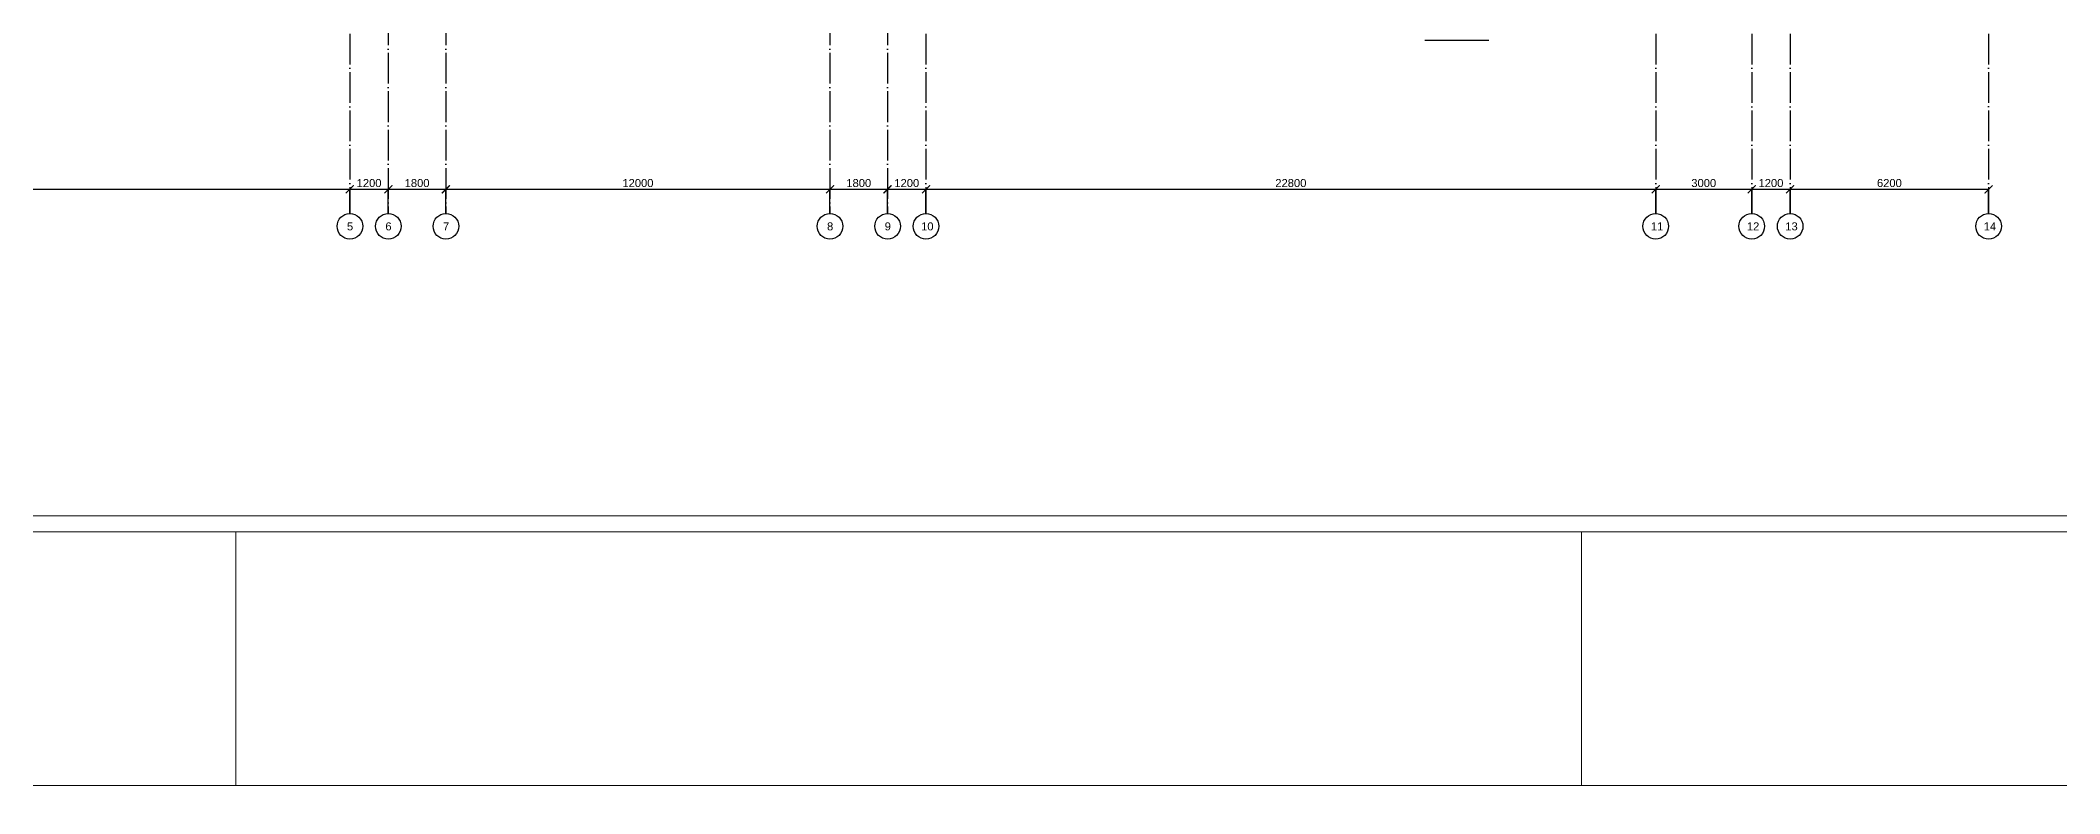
# Model space of a CAD drawing. Header units: millimetres. Extents: x 1982 to 10001982, y -1005230 to 4320529.
# Drawn here: x 2509945 to 2573034, y 1182600 to 1206145 of the extents above; entities that cross this region are included whole.
import ezdxf

# ---------------------------------------------------------------- set-up
doc = ezdxf.new("R2010")
doc.units = ezdxf.units.MM
doc.linetypes.add('ACAD_ISO04W100', pattern=[30, 24, -3, 0, -3])
doc.layers.add('Level 50', color=7, linetype='Continuous', lineweight=0)
for name, color, linetype in [('Окна', 127, 'Continuous'), ('Оси', 30, 'Continuous'), ('Осн надпись', 7, 'Continuous'), ('размеры оси', 163, 'Continuous')]:
    doc.layers.add(name, color=color, linetype=linetype)
doc.styles.get("Standard").update_dxf_attribs({"font": 'arial.ttf'})
doc.dimstyles.new('100', dxfattribs={"dimtxt": 250, "dimasz": 250, "dimexe": 1.25, "dimexo": 0.625, "dimgap": 65, "dimtad": 1, "dimtxsty": 'Standard', "dimblk": 'ARCHTICK', "dimcen": 250, "dimadec": 0, "dimazin": 0, "dimtfac": 1, "dimtmove": 0, "dimatfit": 3, "dimldrblk": 'ARCHTICK', "dimfxl": 1, "dimarcsym": 0})

# ---------------------------------------------------------------- blocks, each defined once
blk = doc.blocks.new('_ArchTick')
at = {"color": 0, "linetype": 'ByBlock', "const_width": 0.15}
blk.add_lwpolyline([(-0.5, -0.5), (0.5, 0.5)], dxfattribs=at)
blk = doc.blocks.new('*D181')
at = {"layer": 'Defpoints', "color": 0, "lineweight": 0, "transparency": 16777216}
for p in [(2519615, 1201491), (2496815, 1200734), (2519615, 1200734)]:
    blk.add_point(p, dxfattribs=at)
at = {"layer": 'размеры оси', "color": 0, "lineweight": -2, "transparency": 16777216}
for p, q in [((2496815, 1200735), (2496815, 1201492)), ((2496815, 1201491), (2519615, 1201491)), ((2519615, 1200735), (2519615, 1201492))]:
    blk.add_line(p, q, dxfattribs=at)
at = {"layer": 'размеры оси', "color": 0, "lineweight": -2, "transparency": 16777216, "xscale": 250, "yscale": 250, "zscale": 250, "rotation": 180}
blk.add_blockref('_ArchTick', (2496815, 1201491), dxfattribs=at)
at = {"layer": 'размеры оси', "color": 0, "lineweight": -2, "transparency": 16777216, "xscale": 250, "yscale": 250, "zscale": 250}
blk.add_blockref('_ArchTick', (2519615, 1201491), dxfattribs=at)
at = {"layer": 'размеры оси', "color": 0, "transparency": 16777216, "insert": (2508215, 1201684), "char_height": 250, "attachment_point": 5}
blk.add_mtext('22800', dxfattribs=at)
blk = doc.blocks.new('*D182')
at = {"layer": 'Defpoints', "color": 0, "lineweight": 0, "transparency": 16777216}
for p in [(2520815, 1201491), (2519615, 1200734), (2520815, 1200734)]:
    blk.add_point(p, dxfattribs=at)
at = {"layer": 'размеры оси', "color": 0, "lineweight": -2, "transparency": 16777216}
for p, q in [((2519615, 1200735), (2519615, 1201492)), ((2519615, 1201491), (2520815, 1201491)), ((2520815, 1200735), (2520815, 1201492))]:
    blk.add_line(p, q, dxfattribs=at)
at = {"layer": 'размеры оси', "color": 0, "lineweight": -2, "transparency": 16777216, "xscale": 250, "yscale": 250, "zscale": 250, "rotation": 180}
blk.add_blockref('_ArchTick', (2519615, 1201491), dxfattribs=at)
at = {"layer": 'размеры оси', "color": 0, "lineweight": -2, "transparency": 16777216, "xscale": 250, "yscale": 250, "zscale": 250}
blk.add_blockref('_ArchTick', (2520815, 1201491), dxfattribs=at)
at = {"layer": 'размеры оси', "color": 0, "transparency": 16777216, "insert": (2520215, 1201684), "char_height": 250, "attachment_point": 5}
blk.add_mtext('1200', dxfattribs=at)
blk = doc.blocks.new('*D183')
at = {"layer": 'Defpoints', "color": 0, "lineweight": 0, "transparency": 16777216}
for p in [(2522615, 1201491), (2520815, 1200734), (2522615, 1200734)]:
    blk.add_point(p, dxfattribs=at)
at = {"layer": 'размеры оси', "color": 0, "lineweight": -2, "transparency": 16777216}
for p, q in [((2520815, 1200735), (2520815, 1201492)), ((2520815, 1201491), (2522615, 1201491)), ((2522615, 1200735), (2522615, 1201492))]:
    blk.add_line(p, q, dxfattribs=at)
at = {"layer": 'размеры оси', "color": 0, "lineweight": -2, "transparency": 16777216, "xscale": 250, "yscale": 250, "zscale": 250, "rotation": 180}
blk.add_blockref('_ArchTick', (2520815, 1201491), dxfattribs=at)
at = {"layer": 'размеры оси', "color": 0, "lineweight": -2, "transparency": 16777216, "xscale": 250, "yscale": 250, "zscale": 250}
blk.add_blockref('_ArchTick', (2522615, 1201491), dxfattribs=at)
at = {"layer": 'размеры оси', "color": 0, "transparency": 16777216, "insert": (2521715, 1201684), "char_height": 250, "attachment_point": 5}
blk.add_mtext('1800', dxfattribs=at)
blk = doc.blocks.new('*D184')
at = {"layer": 'Defpoints', "color": 0, "lineweight": 0, "transparency": 16777216}
for p in [(2534615, 1201491), (2522615, 1200734), (2534615, 1200734)]:
    blk.add_point(p, dxfattribs=at)
at = {"layer": 'размеры оси', "color": 0, "lineweight": -2, "transparency": 16777216}
for p, q in [((2522615, 1200735), (2522615, 1201492)), ((2522615, 1201491), (2534615, 1201491)), ((2534615, 1200735), (2534615, 1201492))]:
    blk.add_line(p, q, dxfattribs=at)
at = {"layer": 'размеры оси', "color": 0, "lineweight": -2, "transparency": 16777216, "xscale": 250, "yscale": 250, "zscale": 250, "rotation": 180}
blk.add_blockref('_ArchTick', (2522615, 1201491), dxfattribs=at)
at = {"layer": 'размеры оси', "color": 0, "lineweight": -2, "transparency": 16777216, "xscale": 250, "yscale": 250, "zscale": 250}
blk.add_blockref('_ArchTick', (2534615, 1201491), dxfattribs=at)
at = {"layer": 'размеры оси', "color": 0, "transparency": 16777216, "insert": (2528615, 1201684), "char_height": 250, "attachment_point": 5}
blk.add_mtext('12000', dxfattribs=at)
blk = doc.blocks.new('*D185')
at = {"layer": 'Defpoints', "color": 0, "lineweight": 0, "transparency": 16777216}
for p in [(2536415, 1201491), (2534615, 1200734), (2536415, 1200734)]:
    blk.add_point(p, dxfattribs=at)
at = {"layer": 'размеры оси', "color": 0, "lineweight": -2, "transparency": 16777216}
for p, q in [((2534615, 1200735), (2534615, 1201492)), ((2534615, 1201491), (2536415, 1201491)), ((2536415, 1200735), (2536415, 1201492))]:
    blk.add_line(p, q, dxfattribs=at)
at = {"layer": 'размеры оси', "color": 0, "lineweight": -2, "transparency": 16777216, "xscale": 250, "yscale": 250, "zscale": 250, "rotation": 180}
blk.add_blockref('_ArchTick', (2534615, 1201491), dxfattribs=at)
at = {"layer": 'размеры оси', "color": 0, "lineweight": -2, "transparency": 16777216, "xscale": 250, "yscale": 250, "zscale": 250}
blk.add_blockref('_ArchTick', (2536415, 1201491), dxfattribs=at)
at = {"layer": 'размеры оси', "color": 0, "transparency": 16777216, "insert": (2535515, 1201684), "char_height": 250, "attachment_point": 5}
blk.add_mtext('1800', dxfattribs=at)
blk = doc.blocks.new('*D186')
at = {"layer": 'Defpoints', "color": 0, "lineweight": 0, "transparency": 16777216}
for p in [(2537615, 1201491), (2536415, 1200734), (2537615, 1200734)]:
    blk.add_point(p, dxfattribs=at)
at = {"layer": 'размеры оси', "color": 0, "lineweight": -2, "transparency": 16777216}
for p, q in [((2536415, 1200735), (2536415, 1201492)), ((2536415, 1201491), (2537615, 1201491)), ((2537615, 1200735), (2537615, 1201492))]:
    blk.add_line(p, q, dxfattribs=at)
at = {"layer": 'размеры оси', "color": 0, "lineweight": -2, "transparency": 16777216, "xscale": 250, "yscale": 250, "zscale": 250, "rotation": 180}
blk.add_blockref('_ArchTick', (2536415, 1201491), dxfattribs=at)
at = {"layer": 'размеры оси', "color": 0, "lineweight": -2, "transparency": 16777216, "xscale": 250, "yscale": 250, "zscale": 250}
blk.add_blockref('_ArchTick', (2537615, 1201491), dxfattribs=at)
at = {"layer": 'размеры оси', "color": 0, "transparency": 16777216, "insert": (2537015, 1201684), "char_height": 250, "attachment_point": 5}
blk.add_mtext('1200', dxfattribs=at)
blk = doc.blocks.new('*D187')
at = {"layer": 'Defpoints', "color": 0, "lineweight": 0, "transparency": 16777216}
for p in [(2560415, 1201491), (2537615, 1200734), (2560415, 1200734)]:
    blk.add_point(p, dxfattribs=at)
at = {"layer": 'размеры оси', "color": 0, "lineweight": -2, "transparency": 16777216}
for p, q in [((2537615, 1200735), (2537615, 1201492)), ((2537615, 1201491), (2560415, 1201491)), ((2560415, 1200735), (2560415, 1201492))]:
    blk.add_line(p, q, dxfattribs=at)
at = {"layer": 'размеры оси', "color": 0, "lineweight": -2, "transparency": 16777216, "xscale": 250, "yscale": 250, "zscale": 250, "rotation": 180}
blk.add_blockref('_ArchTick', (2537615, 1201491), dxfattribs=at)
at = {"layer": 'размеры оси', "color": 0, "lineweight": -2, "transparency": 16777216, "xscale": 250, "yscale": 250, "zscale": 250}
blk.add_blockref('_ArchTick', (2560415, 1201491), dxfattribs=at)
at = {"layer": 'размеры оси', "color": 0, "transparency": 16777216, "insert": (2549015, 1201684), "char_height": 250, "attachment_point": 5}
blk.add_mtext('22800', dxfattribs=at)
blk = doc.blocks.new('*D188')
at = {"layer": 'Defpoints', "color": 0, "lineweight": 0, "transparency": 16777216}
for p in [(2563415, 1201491), (2560415, 1200734), (2563415, 1200734)]:
    blk.add_point(p, dxfattribs=at)
at = {"layer": 'размеры оси', "color": 0, "lineweight": -2, "transparency": 16777216}
for p, q in [((2560415, 1200735), (2560415, 1201492)), ((2560415, 1201491), (2563415, 1201491)), ((2563415, 1200735), (2563415, 1201492))]:
    blk.add_line(p, q, dxfattribs=at)
at = {"layer": 'размеры оси', "color": 0, "lineweight": -2, "transparency": 16777216, "xscale": 250, "yscale": 250, "zscale": 250, "rotation": 180}
blk.add_blockref('_ArchTick', (2560415, 1201491), dxfattribs=at)
at = {"layer": 'размеры оси', "color": 0, "lineweight": -2, "transparency": 16777216, "xscale": 250, "yscale": 250, "zscale": 250}
blk.add_blockref('_ArchTick', (2563415, 1201491), dxfattribs=at)
at = {"layer": 'размеры оси', "color": 0, "transparency": 16777216, "insert": (2561915, 1201684), "char_height": 250, "attachment_point": 5}
blk.add_mtext('3000', dxfattribs=at)
blk = doc.blocks.new('*D189')
at = {"layer": 'Defpoints', "color": 0, "lineweight": 0, "transparency": 16777216}
for p in [(2564615, 1201491), (2563415, 1200734), (2564615, 1200734)]:
    blk.add_point(p, dxfattribs=at)
at = {"layer": 'размеры оси', "color": 0, "lineweight": -2, "transparency": 16777216}
for p, q in [((2563415, 1200735), (2563415, 1201492)), ((2563415, 1201491), (2564615, 1201491)), ((2564615, 1200735), (2564615, 1201492))]:
    blk.add_line(p, q, dxfattribs=at)
at = {"layer": 'размеры оси', "color": 0, "lineweight": -2, "transparency": 16777216, "xscale": 250, "yscale": 250, "zscale": 250, "rotation": 180}
blk.add_blockref('_ArchTick', (2563415, 1201491), dxfattribs=at)
at = {"layer": 'размеры оси', "color": 0, "lineweight": -2, "transparency": 16777216, "xscale": 250, "yscale": 250, "zscale": 250}
blk.add_blockref('_ArchTick', (2564615, 1201491), dxfattribs=at)
at = {"layer": 'размеры оси', "color": 0, "transparency": 16777216, "insert": (2564015, 1201684), "char_height": 250, "attachment_point": 5}
blk.add_mtext('1200', dxfattribs=at)
blk = doc.blocks.new('*D190')
at = {"layer": 'Defpoints', "color": 0, "lineweight": 0, "transparency": 16777216}
for p in [(2570815, 1201491), (2564615, 1200734), (2570815, 1200734)]:
    blk.add_point(p, dxfattribs=at)
at = {"layer": 'размеры оси', "color": 0, "lineweight": -2, "transparency": 16777216}
for p, q in [((2564615, 1200735), (2564615, 1201492)), ((2564615, 1201491), (2570815, 1201491)), ((2570815, 1200735), (2570815, 1201492))]:
    blk.add_line(p, q, dxfattribs=at)
at = {"layer": 'размеры оси', "color": 0, "lineweight": -2, "transparency": 16777216, "xscale": 250, "yscale": 250, "zscale": 250, "rotation": 180}
blk.add_blockref('_ArchTick', (2564615, 1201491), dxfattribs=at)
at = {"layer": 'размеры оси', "color": 0, "lineweight": -2, "transparency": 16777216, "xscale": 250, "yscale": 250, "zscale": 250}
blk.add_blockref('_ArchTick', (2570815, 1201491), dxfattribs=at)
at = {"layer": 'размеры оси', "color": 0, "transparency": 16777216, "insert": (2567715, 1201684), "char_height": 250, "attachment_point": 5}
blk.add_mtext('6200', dxfattribs=at)
blk = doc.blocks.new('*U49')
at = {"color": 7, "linetype": 'Continuous', "lineweight": 0}
for p, q in [((-21.025, 29.7), (-21.025, 34.988)), ((21.025, 29.7), (21.025, 34.988)), ((-21.025, -34.987), (-21.025, -29.7)), ((21.025, -34.987), (21.025, -29.7))]:
    blk.add_line(p, q, dxfattribs=at)
at = {"color": 7, "linetype": 'Continuous', "lineweight": 0, "flags": 128}
blk.add_lwpolyline([(63.075, 29.7), (63.075, -29.7), (-63.075, -29.7), (-63.075, 29.7), (63.075, 29.7)], close=True, dxfattribs=at)
at = {"layer": 'Level 50', "color": 7, "linetype": 'Continuous', "lineweight": 13}
blk.add_line((62.575, -29.2), (-62.275, -29.2), dxfattribs=at)

msp = doc.modelspace()

# ---------------------------------------------------------------- linework, layer by layer
at = {"layer": 'Окна'}
msp.add_line((2555205.395, 1206145.29), (2553205.395, 1206145.29), dxfattribs=at)
at = {"layer": 'Оси', "linetype": 'ACAD_ISO04W100', "ltscale": 40}
for p, q in [((2519615.395, 1244755.29), (2519615.395, 1200733.913)), ((2537615.395, 1244755.29), (2537615.395, 1200733.913)), ((2560415.395, 1244755.29), (2560415.395, 1200733.913)), ((2563415.395, 1244755.29), (2563415.395, 1200733.913)), ((2564615.395, 1244755.29), (2564615.395, 1200733.913)), ((2520815.395, 1240555.29), (2520815.395, 1200733.913)), ((2522615.395, 1240555.29), (2522615.395, 1200733.913)), ((2534615.395, 1240555.29), (2534615.395, 1200733.913)), ((2536415.395, 1240555.29), (2536415.395, 1200733.913)), ((2570815.395, 1231555.29), (2570815.395, 1200733.913))]:
    msp.add_line(p, q, dxfattribs=at)
at = {"layer": 'Осн надпись', "ltscale": 40}
for centre in [(2519615.395, 1200333.913), (2520815.395, 1200333.913), (2522615.395, 1200333.913), (2534615.395, 1200333.913), (2536415.395, 1200333.913), (2537615.395, 1200333.913), (2560415.395, 1200333.913), (2563415.395, 1200333.913), (2564615.395, 1200333.913), (2570815.395, 1200333.913)]:
    msp.add_circle(centre, 400, dxfattribs=at)

# ---------------------------------------------------------------- block references
at = {"layer": 'Level 50', "color": 7, "linetype": 'Continuous', "lineweight": 13, "xscale": 1000, "yscale": 1000, "zscale": 1000}
for p in [(2537071.824, 1220481.21), (2537071.824, 1153149.979)]:
    msp.add_blockref('*U49', p, dxfattribs=at)

# ---------------------------------------------------------------- texts
at = {"layer": 'Осн надпись', "char_height": 250, "attachment_point": 1}
for s, insert in [('5', (2519523.962, 1200455.795)), ('6', (2520723.962, 1200455.795)), ('7', (2522523.962, 1200455.795)), ('8', (2534523.962, 1200455.795)), ('9', (2536323.962, 1200455.795)), ('10', (2537462.856, 1200455.795)), ('11', (2560262.856, 1200455.795)), ('12', (2563262.856, 1200455.795)), ('13', (2564462.856, 1200455.795)), ('14', (2570662.856, 1200455.795))]:
    msp.add_mtext_dynamic_manual_height_columns(s, width=250, gutter_width=12.5, heights=[0], dxfattribs=dict(at, insert=insert))

# ---------------------------------------------------------------- dimensions: what is measured, and where the dimension line sits
at = {"layer": 'размеры оси'}
for base, p1, p2, picture, middle in [((2519615.395, 1201491.107), (2496815.395, 1200733.913), (2519615.395, 1200733.913), '*D181', (2508215.395, 1201683.75)), ((2520815.395, 1201491.107), (2519615.395, 1200733.913), (2520815.395, 1200733.913), '*D182', (2520215.395, 1201683.75)), ((2522615.395, 1201491.107), (2520815.395, 1200733.913), (2522615.395, 1200733.913), '*D183', (2521715.395, 1201683.75)), ((2534615.395, 1201491.107), (2522615.395, 1200733.913), (2534615.395, 1200733.913), '*D184', (2528615.395, 1201683.75)), ((2536415.395, 1201491.107), (2534615.395, 1200733.913), (2536415.395, 1200733.913), '*D185', (2535515.395, 1201683.75)), ((2537615.395, 1201491.107), (2536415.395, 1200733.913), (2537615.395, 1200733.913), '*D186', (2537015.395, 1201683.75)), ((2560415.395, 1201491.107), (2537615.395, 1200733.913), (2560415.395, 1200733.913), '*D187', (2549015.395, 1201683.75)), ((2563415.395, 1201491.107), (2560415.395, 1200733.913), (2563415.395, 1200733.913), '*D188', (2561915.395, 1201683.835)), ((2564615.395, 1201491.107), (2563415.395, 1200733.913), (2564615.395, 1200733.913), '*D189', (2564015.395, 1201683.75)), ((2570815.395, 1201491.107), (2564615.395, 1200733.913), (2570815.395, 1200733.913), '*D190', (2567715.395, 1201683.75))]:
    dim = msp.add_linear_dim(base=base, p1=p1, p2=p2, dimstyle='100', override={"dimtmove": 1, "dimfxl": 0}, dxfattribs=at)
    dim.commit()
    dim.dimension.update_dxf_attribs({"geometry": picture, "text_midpoint": middle})

doc.saveas('drawing.dxf')
